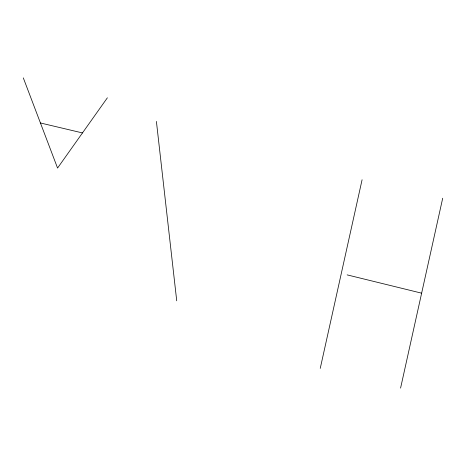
<?xml version="1.0" encoding="UTF-8"?>
<svg xmlns="http://www.w3.org/2000/svg" width="466" height="466" viewBox="0 0 466 466"><rect width="100%" height="100%" fill="white"/><g stroke="black" fill="none" stroke-linecap="round" stroke-linejoin="round"><path stroke-width="0.7" d="M320.241 368.396L362.088 179.76M400.574 388.12L442.7 198.225M107.378 97.802L57.563 168.063L23.3 77.88M40.431 122.972L82.47 132.932M347.147 274.882L421.637 293.172M156.407 121.422L176.725 300.809"/></g></svg>
